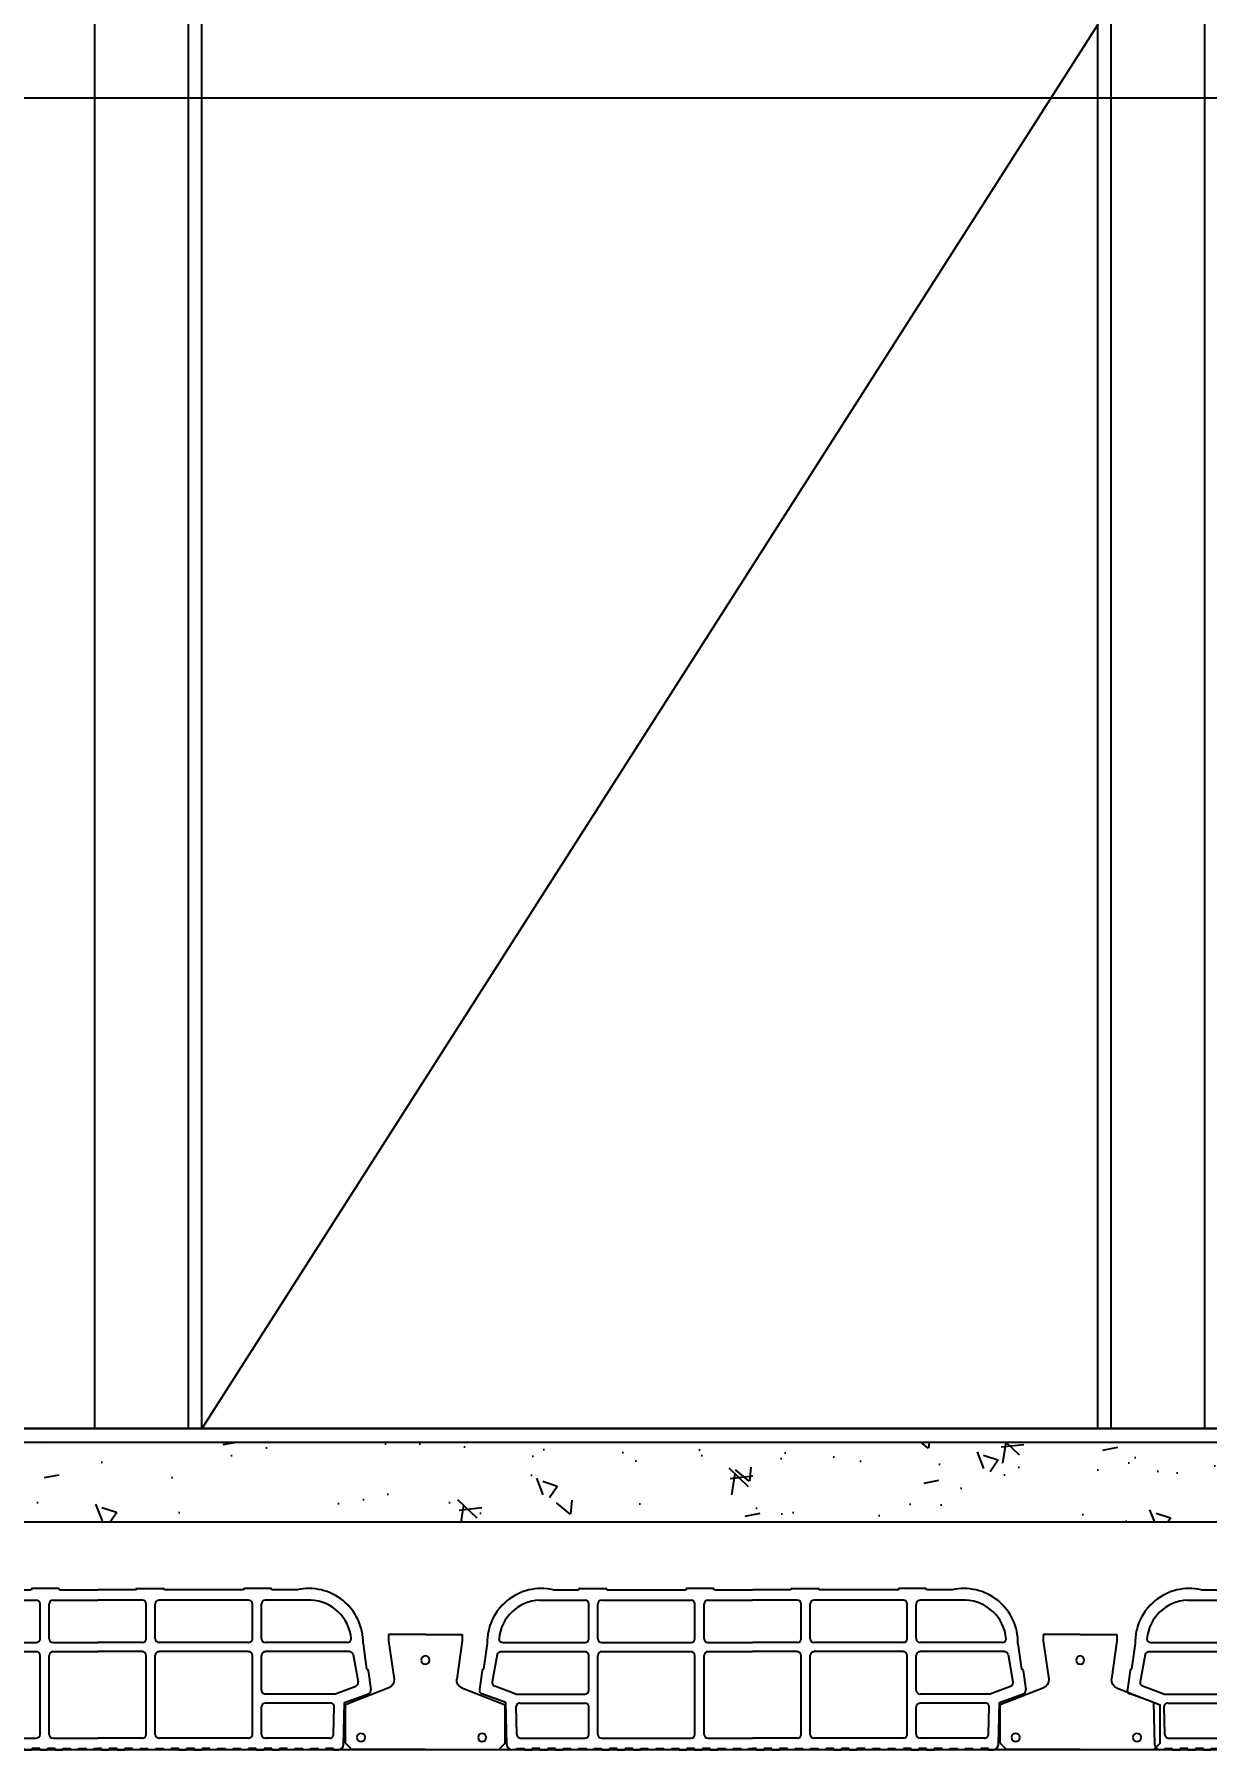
# Model space of a CAD drawing. Header units: metres. Extents: x 198 to 412, y -54 to 17.
# Drawn here: x 263.702 to 264.578, y -26.398 to -25.116 of the extents above; entities that cross this region are included whole.
import ezdxf
from ezdxf import colors
from ezdxf.entities.mleader import LeaderData, LeaderLine
from ezdxf.math import Vec2, Vec3

# ---------------------------------------------------------------- set-up
doc = ezdxf.new("R2010")
doc.units = ezdxf.units.M
doc.header["$LTSCALE"] = 10
doc.linetypes.add('DASHED2', pattern=[0.375, 0.25, -0.125])
for name, color, linetype in [('02', 2, 'Continuous'), ('1_MUROS', 6, 'Continuous'), ('A-ABERTURAS', 2, 'Continuous'), ('A-MUROS', 6, 'Continuous'), ('A-PISOS', 1, 'Continuous'), ('A-TEXTOS', 2, 'Continuous'), ('Corte t', 2, 'Continuous'), ('HT-253', 253, 'Continuous'), ('Losa rap sapito', 251, 'Continuous'), ('piso', 1, 'Continuous')]:
    doc.layers.add(name, color=color, linetype=linetype)
doc.styles.add('ARIAL', font='arial.ttf')

# ---------------------------------------------------------------- blocks, each defined once
blk = doc.blocks.new('VIGUETA NUEVA')
at = {"layer": '02'}
for p, q in [((852.3054, 1549.6661), (852.2767, 1549.6661)), ((852.2767, 1549.6661), (852.2767, 1549.6611)), ((852.2767, 1549.6611), (852.2809, 1549.6312)), ((852.3054, 1549.6661), (852.3342, 1549.6661)), ((852.3342, 1549.6611), (852.3299, 1549.6312)), ((852.3342, 1549.6661), (852.3342, 1549.6611)), ((852.2769, 1549.6243), (852.2429, 1549.6111)), ((852.3339, 1549.6243), (852.3679, 1549.6111)), ((852.2429, 1549.5811), (852.2429, 1549.6111)), ((852.3679, 1549.5811), (852.3679, 1549.6111)), ((852.2429, 1549.5811), (852.2479, 1549.5761)), ((852.3054, 1549.5761), (852.2479, 1549.5761)), ((852.3054, 1549.5761), (852.3629, 1549.5761)), ((852.3679, 1549.5811), (852.3629, 1549.5761))]:
    blk.add_line(p, q, dxfattribs=at)
for centre, start, end in [((852.2739, 1549.6307), 294.8533, 4.4381), ((852.3369, 1549.6307), 175.5619, 245.1467)]:
    blk.add_arc(centre, 0.00704, start, end, dxfattribs=at)
blk = doc.blocks.new('VIGUETA NUEVA1')
at = {"layer": 'piso'}
for centre in [(0, -0.02), (-0.0444, -0.0805), (0.0504, -0.0805)]:
    blk.add_circle(centre, 0.00324, dxfattribs=at)
at = {"layer": '1_MUROS'}
blk.add_blockref('VIGUETA NUEVA', (-852.3054, -1549.6661), dxfattribs=at)
blk = doc.blocks.new('Losa rap zapito')
at = {"layer": 'Losa rap sapito'}
for p, q in [((283.7813, -291.7641), (283.8003, -291.7641)), ((283.8012, -291.7632), (283.8205, -291.7632)), ((283.8215, -291.7641), (283.8806, -291.7641)), ((283.9008, -291.7632), (283.8815, -291.7632)), ((283.9018, -291.7641), (283.9304, -291.7641)), ((283.959, -291.7641), (283.9304, -291.7641)), ((283.9599, -291.7632), (283.9792, -291.7632)), ((284.0393, -291.7641), (283.9802, -291.7641)), ((284.0595, -291.7632), (284.0402, -291.7632)), ((284.0795, -291.7641), (284.0605, -291.7641)), ((283.7711, -291.7719), (283.8051, -291.7719)), ((283.808, -291.8006), (283.808, -291.7747)), ((283.8147, -291.8006), (283.8147, -291.7747)), ((283.8176, -291.7719), (283.8844, -291.7719)), ((283.8873, -291.8006), (283.8873, -291.7747)), ((283.8941, -291.8006), (283.8941, -291.7747)), ((283.897, -291.7719), (283.9304, -291.7719)), ((283.9638, -291.7719), (283.9304, -291.7719)), ((283.9667, -291.8006), (283.9667, -291.7747)), ((283.9734, -291.8006), (283.9734, -291.7747)), ((284.0431, -291.7719), (283.9763, -291.7719)), ((284.046, -291.8006), (284.046, -291.7747)), ((284.0527, -291.8006), (284.0527, -291.7747)), ((284.0896, -291.7719), (284.0556, -291.7719)), ((283.732, -291.8042), (283.7293, -291.8235)), ((283.7437, -291.8035), (283.8051, -291.8035)), ((283.8176, -291.8035), (283.8844, -291.8035)), ((283.897, -291.8035), (283.9304, -291.8035)), ((283.9638, -291.8035), (283.9304, -291.8035)), ((284.0431, -291.8035), (283.9763, -291.8035)), ((284.117, -291.8035), (284.0556, -291.8035)), ((284.1287, -291.8042), (284.1314, -291.8235)), ((283.7394, -291.8124), (283.7357, -291.8329)), ((283.7422, -291.8103), (283.8051, -291.8103)), ((283.7534, -291.8103), (283.8051, -291.8103)), ((283.808, -291.8391), (283.808, -291.8132)), ((283.8147, -291.8721), (283.8147, -291.8132)), ((283.8176, -291.8103), (283.8844, -291.8103)), ((283.8873, -291.8721), (283.8873, -291.8132)), ((283.8941, -291.8721), (283.8941, -291.8132)), ((283.897, -291.8103), (283.9304, -291.8103)), ((283.9638, -291.8103), (283.9304, -291.8103)), ((283.9667, -291.8721), (283.9667, -291.8132)), ((283.9734, -291.8721), (283.9734, -291.8132)), ((284.0431, -291.8103), (283.9763, -291.8103)), ((284.046, -291.8721), (284.046, -291.8132)), ((284.0527, -291.8391), (284.0527, -291.8132)), ((284.1186, -291.8103), (284.0556, -291.8103)), ((284.1073, -291.8103), (284.0556, -291.8103)), ((284.1214, -291.8124), (284.125, -291.8329)), ((283.7282, -291.8243), (283.7262, -291.8386)), ((284.1325, -291.8243), (284.1346, -291.8386)), ((283.7459, -291.8484), (283.728, -291.8417)), ((283.7534, -291.842), (283.7376, -291.836)), ((283.7534, -291.842), (283.8051, -291.842)), ((284.1073, -291.842), (284.0556, -291.842)), ((284.1073, -291.842), (284.1232, -291.836)), ((284.1149, -291.8484), (284.1327, -291.8417)), ((283.7466, -291.8799), (283.7459, -291.8484)), ((283.7542, -291.8721), (283.7536, -291.851)), ((283.7565, -291.8487), (283.8051, -291.8487)), ((283.808, -291.8721), (283.808, -291.8516)), ((284.0527, -291.8721), (284.0527, -291.8516)), ((284.1043, -291.8487), (284.0556, -291.8487)), ((284.1066, -291.8721), (284.1071, -291.851)), ((284.1141, -291.8799), (284.1149, -291.8484)), ((283.7541, -291.8836), (283.7504, -291.8836)), ((283.7541, -291.8836), (283.7516, -291.8836)), ((283.7541, -291.8836), (283.7516, -291.8836)), ((283.7541, -291.8836), (283.7541, -291.8827)), ((283.7541, -291.8827), (283.7598, -291.8827)), ((283.7571, -291.8749), (283.8051, -291.8749)), ((283.7598, -291.8836), (283.7598, -291.8827)), ((283.7598, -291.8836), (283.7656, -291.8836)), ((283.7714, -291.8827), (283.7656, -291.8827)), ((283.7656, -291.8836), (283.7656, -291.8827)), ((283.7714, -291.8836), (283.7714, -291.8827)), ((283.7714, -291.8836), (283.7772, -291.8836)), ((283.7772, -291.8836), (283.7772, -291.8827)), ((283.783, -291.8827), (283.7772, -291.8827)), ((283.783, -291.8836), (283.783, -291.8827)), ((283.783, -291.8836), (283.7887, -291.8836)), ((283.7887, -291.8836), (283.7887, -291.8827)), ((283.7887, -291.8827), (283.7945, -291.8827)), ((283.7945, -291.8836), (283.7945, -291.8827)), ((283.8003, -291.8836), (283.7945, -291.8836)), ((283.8003, -291.8827), (283.8061, -291.8827)), ((283.8003, -291.8836), (283.8003, -291.8827)), ((283.8061, -291.8836), (283.8061, -291.8827)), ((283.8119, -291.8836), (283.8061, -291.8836)), ((283.8119, -291.8827), (283.8176, -291.8827)), ((283.8119, -291.8836), (283.8119, -291.8827)), ((283.8119, -291.8827), (283.8176, -291.8827)), ((283.8176, -291.8749), (283.8844, -291.8749)), ((283.8176, -291.8836), (283.8176, -291.8827)), ((283.8176, -291.8836), (283.8234, -291.8836)), ((283.8292, -291.8827), (283.8234, -291.8827)), ((283.8234, -291.8836), (283.8234, -291.8827)), ((283.8292, -291.8836), (283.8292, -291.8827)), ((283.8292, -291.8836), (283.835, -291.8836)), ((283.835, -291.8836), (283.835, -291.8827)), ((283.8408, -291.8827), (283.835, -291.8827)), ((283.8408, -291.8836), (283.8408, -291.8827)), ((283.8408, -291.8836), (283.8465, -291.8836)), ((283.8465, -291.8836), (283.8465, -291.8827)), ((283.8465, -291.8827), (283.8523, -291.8827)), ((283.8523, -291.8836), (283.8523, -291.8827)), ((283.8581, -291.8836), (283.8523, -291.8836)), ((283.8581, -291.8827), (283.8639, -291.8827)), ((283.8581, -291.8836), (283.8581, -291.8827)), ((283.8639, -291.8836), (283.8639, -291.8827)), ((283.8697, -291.8836), (283.8639, -291.8836)), ((283.8697, -291.8827), (283.8755, -291.8827)), ((283.8697, -291.8836), (283.8697, -291.8827)), ((283.8697, -291.8827), (283.8755, -291.8827)), ((283.8755, -291.8836), (283.8755, -291.8827)), ((283.8755, -291.8836), (283.8812, -291.8836)), ((283.887, -291.8827), (283.8812, -291.8827)), ((283.8812, -291.8836), (283.8812, -291.8827)), ((283.887, -291.8836), (283.887, -291.8827)), ((283.887, -291.8836), (283.8928, -291.8836)), ((283.8928, -291.8836), (283.8928, -291.8827)), ((283.8986, -291.8827), (283.8928, -291.8827)), ((283.897, -291.8749), (283.9304, -291.8749)), ((283.8986, -291.8836), (283.8986, -291.8827)), ((283.8986, -291.8836), (283.9044, -291.8836)), ((283.9044, -291.8836), (283.9044, -291.8827)), ((283.9044, -291.8827), (283.9101, -291.8827)), ((283.9101, -291.8836), (283.9101, -291.8827)), ((283.9159, -291.8836), (283.9101, -291.8836)), ((283.9159, -291.8827), (283.9217, -291.8827)), ((283.9159, -291.8836), (283.9159, -291.8827)), ((283.9217, -291.8836), (283.9217, -291.8827)), ((283.9275, -291.8836), (283.9217, -291.8836)), ((283.9275, -291.8836), (283.9275, -291.8827)), ((283.9275, -291.8827), (283.9304, -291.8827)), ((283.9638, -291.8749), (283.9304, -291.8749)), ((283.9333, -291.8827), (283.9304, -291.8827)), ((283.9333, -291.8836), (283.9333, -291.8827)), ((283.9333, -291.8836), (283.939, -291.8836)), ((283.9448, -291.8827), (283.939, -291.8827)), ((283.939, -291.8836), (283.939, -291.8827)), ((283.9448, -291.8836), (283.9448, -291.8827)), ((283.9448, -291.8836), (283.9506, -291.8836)), ((283.9506, -291.8836), (283.9506, -291.8827)), ((283.9564, -291.8827), (283.9506, -291.8827)), ((283.9564, -291.8836), (283.9564, -291.8827)), ((283.9622, -291.8836), (283.9564, -291.8836)), ((283.9622, -291.8836), (283.9622, -291.8827)), ((283.9622, -291.8827), (283.9679, -291.8827)), ((283.9679, -291.8836), (283.9679, -291.8827)), ((283.9737, -291.8836), (283.9679, -291.8836)), ((283.9737, -291.8827), (283.9795, -291.8827)), ((283.9737, -291.8836), (283.9737, -291.8827)), ((284.0431, -291.8749), (283.9763, -291.8749)), ((283.9795, -291.8836), (283.9795, -291.8827)), ((283.9853, -291.8836), (283.9795, -291.8836)), ((283.9911, -291.8827), (283.9853, -291.8827)), ((283.9853, -291.8836), (283.9853, -291.8827)), ((283.9911, -291.8827), (283.9853, -291.8827)), ((283.9911, -291.8836), (283.9911, -291.8827)), ((283.9911, -291.8836), (283.9968, -291.8836)), ((284.0026, -291.8827), (283.9968, -291.8827)), ((283.9968, -291.8836), (283.9968, -291.8827)), ((284.0026, -291.8836), (284.0026, -291.8827)), ((284.0026, -291.8836), (284.0084, -291.8836)), ((284.0084, -291.8836), (284.0084, -291.8827)), ((284.0142, -291.8827), (284.0084, -291.8827)), ((284.0142, -291.8836), (284.0142, -291.8827)), ((284.02, -291.8836), (284.0142, -291.8836)), ((284.02, -291.8836), (284.02, -291.8827)), ((284.02, -291.8827), (284.0258, -291.8827)), ((284.0258, -291.8836), (284.0258, -291.8827)), ((284.0315, -291.8836), (284.0258, -291.8836)), ((284.0315, -291.8827), (284.0373, -291.8827)), ((284.0315, -291.8836), (284.0315, -291.8827)), ((284.0373, -291.8836), (284.0373, -291.8827)), ((284.0431, -291.8836), (284.0373, -291.8836)), ((284.0489, -291.8827), (284.0431, -291.8827)), ((284.0431, -291.8836), (284.0431, -291.8827)), ((284.0489, -291.8827), (284.0431, -291.8827)), ((284.0489, -291.8836), (284.0489, -291.8827)), ((284.0489, -291.8836), (284.0547, -291.8836)), ((284.0604, -291.8827), (284.0547, -291.8827)), ((284.0547, -291.8836), (284.0547, -291.8827)), ((284.1037, -291.8749), (284.0556, -291.8749)), ((284.0604, -291.8836), (284.0604, -291.8827)), ((284.0604, -291.8836), (284.0662, -291.8836)), ((284.0662, -291.8836), (284.0662, -291.8827)), ((284.072, -291.8827), (284.0662, -291.8827)), ((284.072, -291.8836), (284.072, -291.8827)), ((284.0778, -291.8836), (284.072, -291.8836)), ((284.0778, -291.8836), (284.0778, -291.8827)), ((284.0778, -291.8827), (284.0836, -291.8827)), ((284.0836, -291.8836), (284.0836, -291.8827)), ((284.0893, -291.8836), (284.0836, -291.8836)), ((284.0893, -291.8827), (284.0951, -291.8827)), ((284.0893, -291.8836), (284.0893, -291.8827)), ((284.0951, -291.8836), (284.0951, -291.8827)), ((284.1009, -291.8836), (284.0951, -291.8836)), ((284.1009, -291.8836), (284.1009, -291.8827)), ((284.1067, -291.8827), (284.1009, -291.8827)), ((284.1067, -291.8836), (284.1067, -291.8827)), ((284.1067, -291.8836), (284.1092, -291.8836)), ((284.1067, -291.8836), (284.1092, -291.8836)), ((284.1067, -291.8836), (284.1103, -291.8836))]:
    blk.add_line(p, q, dxfattribs=at)
for centre, radius, start, end in [((283.7724, -291.8035), 0.0404, 77.2971, 181.0135), ((283.8012, -291.7641), 0.000963, 90, 180), ((283.8205, -291.7641), 0.000963, 0, 90), ((283.8815, -291.7641), 0.000963, 90, 180), ((283.9008, -291.7641), 0.000963, 0, 90), ((283.9599, -291.7641), 0.000963, 90, 180), ((283.9792, -291.7641), 0.000963, 0, 90), ((284.0402, -291.7641), 0.000963, 90, 180), ((284.0595, -291.7641), 0.000963, 0, 90), ((284.0883, -291.8035), 0.0404, 358.9865, 102.7029), ((283.7724, -291.8035), 0.0317, 92.259, 174.7894), ((283.8051, -291.7747), 0.00289, 0, 90), ((283.8176, -291.7747), 0.00289, 90, 180), ((283.8844, -291.7747), 0.00289, 0, 90), ((283.897, -291.7747), 0.00289, 90, 180), ((283.9638, -291.7747), 0.00289, 0, 90), ((283.9763, -291.7747), 0.00289, 90, 180), ((284.0431, -291.7747), 0.00289, 0, 90), ((284.0556, -291.7747), 0.00289, 90, 180), ((284.0883, -291.8035), 0.0317, 5.2106, 87.741), ((283.7437, -291.8006), 0.00289, 180.2316, 270), ((283.8051, -291.8006), 0.00289, 270, 0), ((283.8176, -291.8006), 0.00289, 180, 270), ((283.8844, -291.8006), 0.00289, 270, 0), ((283.897, -291.8006), 0.00289, 180, 270), ((283.9638, -291.8006), 0.00289, 270, 0), ((283.9763, -291.8006), 0.00289, 180, 270), ((284.0431, -291.8006), 0.00289, 270, 0), ((284.0556, -291.8006), 0.00289, 180, 270), ((284.117, -291.8006), 0.00289, 270, 359.7684), ((283.7422, -291.8132), 0.00289, 90, 165.2593), ((283.8051, -291.8132), 0.00289, 0, 90), ((283.8176, -291.8132), 0.00289, 90, 180), ((283.8844, -291.8132), 0.00289, 0, 90), ((283.897, -291.8132), 0.00289, 90, 180), ((283.9638, -291.8132), 0.00289, 0, 90), ((283.9763, -291.8132), 0.00289, 90, 180), ((284.0431, -291.8132), 0.00289, 0, 90), ((284.0556, -291.8132), 0.00289, 90, 180), ((284.1186, -291.8132), 0.00289, 14.7407, 90), ((283.7292, -291.8244), 0.000963, 81.8699, 171.8699), ((284.1316, -291.8244), 0.000963, 8.1301, 98.1301), ((283.729, -291.839), 0.00289, 171.8699, 249.444), ((283.7386, -291.8333), 0.00289, 171.8699, 249.444), ((283.8051, -291.8391), 0.00289, 270, 0), ((284.0556, -291.8391), 0.00289, 180, 270), ((284.1222, -291.8333), 0.00289, 290.556, 8.1301), ((284.1317, -291.839), 0.00289, 290.556, 8.1301), ((283.7565, -291.8516), 0.00289, 90, 168.5947), ((283.8051, -291.8516), 0.00289, 0, 90), ((284.0556, -291.8516), 0.00289, 90, 180), ((284.1043, -291.8516), 0.00289, 11.4053, 90), ((283.7505, -291.8797), 0.0039, 182.4799, 268.1248), ((283.7571, -291.8721), 0.00289, 180, 271.41), ((283.8051, -291.8721), 0.00289, 270, 0), ((283.8176, -291.8721), 0.00289, 180, 270), ((283.8844, -291.8721), 0.00289, 270, 0), ((283.897, -291.8721), 0.00289, 180, 270), ((283.9638, -291.8721), 0.00289, 270, 0), ((283.9763, -291.8721), 0.00289, 180, 270), ((284.0431, -291.8721), 0.00289, 270, 0), ((284.0556, -291.8721), 0.00289, 180, 270), ((284.1037, -291.8721), 0.00289, 268.59, 0), ((284.1102, -291.8797), 0.0039, 271.8752, 357.5201)]:
    blk.add_arc(centre, radius, start, end, dxfattribs=at)

msp = doc.modelspace()

# ---------------------------------------------------------------- hatches: boundary and pattern name
at = {"layer": 'HT-253'}
h = msp.add_hatch(dxfattribs=at)
h.set_pattern_fill('AR-CONC', color=256, scale=0.0007, angle=90)
h.set_pattern_definition([(140, (-292.3143, -11797.42459), (0.0111573599, 0.1275292683), [0.013335, -0.146685]), (85, (-292.3143, -11797.42459), (-0.1337397917, -0.024670395), [0.010668, -0.1173484089]), (190.4514447, (-292.31337, -11797.41396), (-0.1225824263, 0.102858873), [0.0113330062, -0.1246631712]), (136.1842, (-292.34986, -11797.42459), (0.0294296296, 0.1897553286), [0.0200025, -0.2200275]), (186.6355576, (-292.34741, -11797.40878), (-0.1731982872, 0.1661828938), [0.0169995162, -0.1869949257]), (81.1841512, (-292.34986, -11797.4246), (-0.1731982872, 0.166182894), [0.016001977, -0.1760218123]), (111, (-292.34097, -11797.40681), (0.0715856387, 0.1061300739), [0.013335, -0.146685]), (56, (-292.34097, -11797.40681), (-0.1289315763, 0.0432614198), [0.010668, -0.117348]), (161.451445, (-292.33501, -11797.39797), (-0.0573459382, 0.1493914935), [0.0113330062, -0.1246629563]), (127.5, (-292.3143, -11797.42459), (-0.05918852721, 0.00216202228), [0, -0.1159256, 0, -0.119126, 0, -0.1177925]), (97.5, (-292.3143, -11797.42459), (-0.07012640237, 0.04677376376), [0, -0.0679196, 0, -0.1132586, 0, -0.0448945]), (57.5, (-292.3143, -11797.46424), (0.0040101208, 0.09491341662), [0, -0.04445, 0, -0.138684, 0, -0.184023]), (47.5, (-292.3143, -11797.48202), (-0.0177985437, 0.10369042697), [0, -0.057785, 0, -0.0921004, 0, -0.130683])])
h.paths.add_polyline_path([(265.2402, -26.1677), (263.4828, -26.1677), (263.4828, -26.1877), (263.4828, -26.1977), (262.7694, -26.1977), (262.7694, -26.2277), (263.9892, -26.2277), (264.1892, -26.2277), (265.2402, -26.2277)])

# ---------------------------------------------------------------- linework, layer by layer
at = {"color": 2}
msp.add_line((265.2402, -26.1577), (263.657, -26.1577), dxfattribs=at)
at = {"color": 5}
for p, q in [((264.5477, -26.2277), (262.6643, -26.2277)), ((264.7477, -26.2277), (264.5477, -26.2277)), ((265.7856, -26.3977), (262.6643, -26.3977))]:
    msp.add_line(p, q, dxfattribs=at)
at = {"layer": 'A-ABERTURAS', "color": 1, "linetype": 'DASHED2'}
msp.add_line((264.4966, -25.1081), (263.8266, -26.1581), dxfattribs=at)
at = {"layer": 'A-ABERTURAS', "color": 1}
for points in [[(264.5766, -26.1581), (264.5766, -23.9781), (263.7466, -23.9781), (263.7466, -26.1577)], [(264.5066, -26.1581), (264.5066, -24.0481), (263.8166, -24.0481), (263.8166, -26.1577)], [(264.4966, -26.1581), (264.4966, -24.0581), (263.8266, -24.0581), (263.8266, -26.1577)]]:
    msp.add_lwpolyline(points, dxfattribs=at)
at = {"layer": 'A-PISOS'}
for points in [[(262.7594, -26.1877), (263.657, -26.1877), (263.657, -26.1577), (265.2402, -26.1577)], [(262.7596, -26.1977), (263.657, -26.1977), (263.657, -26.1677), (265.2402, -26.1677)]]:
    msp.add_lwpolyline(points, dxfattribs=at)

# ---------------------------------------------------------------- block references
at = {"layer": 'A-MUROS'}
for p in [(-20.1814, 265.4859), (-19.6919, 265.4859), (-19.2076, 265.4859)]:
    msp.add_blockref('Losa rap zapito', p, dxfattribs=at)
at = {"layer": 'Corte t', "xscale": -0.9559179682510148, "yscale": 0.9559179682510148, "zscale": 0.9559179682510148}
for p in [(263.9939, -26.3116), (264.4833, -26.3116)]:
    msp.add_blockref('VIGUETA NUEVA1', p, dxfattribs=at)

# ---------------------------------------------------------------- leaders
at = {"layer": 'A-TEXTOS'}
ml = msp.add_multileader_mtext('Standard', dxfattribs=at)
ml.set_content('4', color=256, style='ARIAL')
ml.set_leader_properties(color=1)
ml.build(insert=Vec2(0, 0))
ml.multileader.update_dxf_attribs({"has_text_frame": 1, "arrow_head_size": 0.08, "scale": 0.02})
ctx = ml.context
ctx.base_point, ctx.scale, ctx.char_height, ctx.arrow_head_size, ctx.landing_gap_size, ctx.plane_origin = Vec3(265.9672, -25.1629, 0), 0.02, 0.08, 0.08, 0.04, Vec3(263.3638, -25.1629, 0)
notes = []
notes.append((ctx, [(0, (1, 1, 0), (265.6876, -25.1629, 0), (1, 0), 0.2796, [(0, [(263.2849, -25.1629, 0)], 0, [])])]))
ctx.mtext.insert, ctx.mtext.flow_direction = Vec3(266.0072, -25.1229, 0), 5
for ctx, leaders in notes:
    for number, flags, end, landing, length, lines in leaders:
        leader = LeaderData()
        leader.index, (leader.has_last_leader_line, leader.has_dogleg_vector, leader.attachment_direction) = number, flags
        leader.last_leader_point, leader.dogleg_vector, leader.dogleg_length = Vec3(end), Vec3(landing), length
        for number, points, colour, breaks in lines:
            line = LeaderLine()
            line.index, line.vertices, line.color, line.breaks = number, Vec3.list(points), colors.encode_raw_color(colour), breaks
            leader.lines.append(line)
        ctx.leaders.append(leader)

doc.saveas('drawing.dxf')
